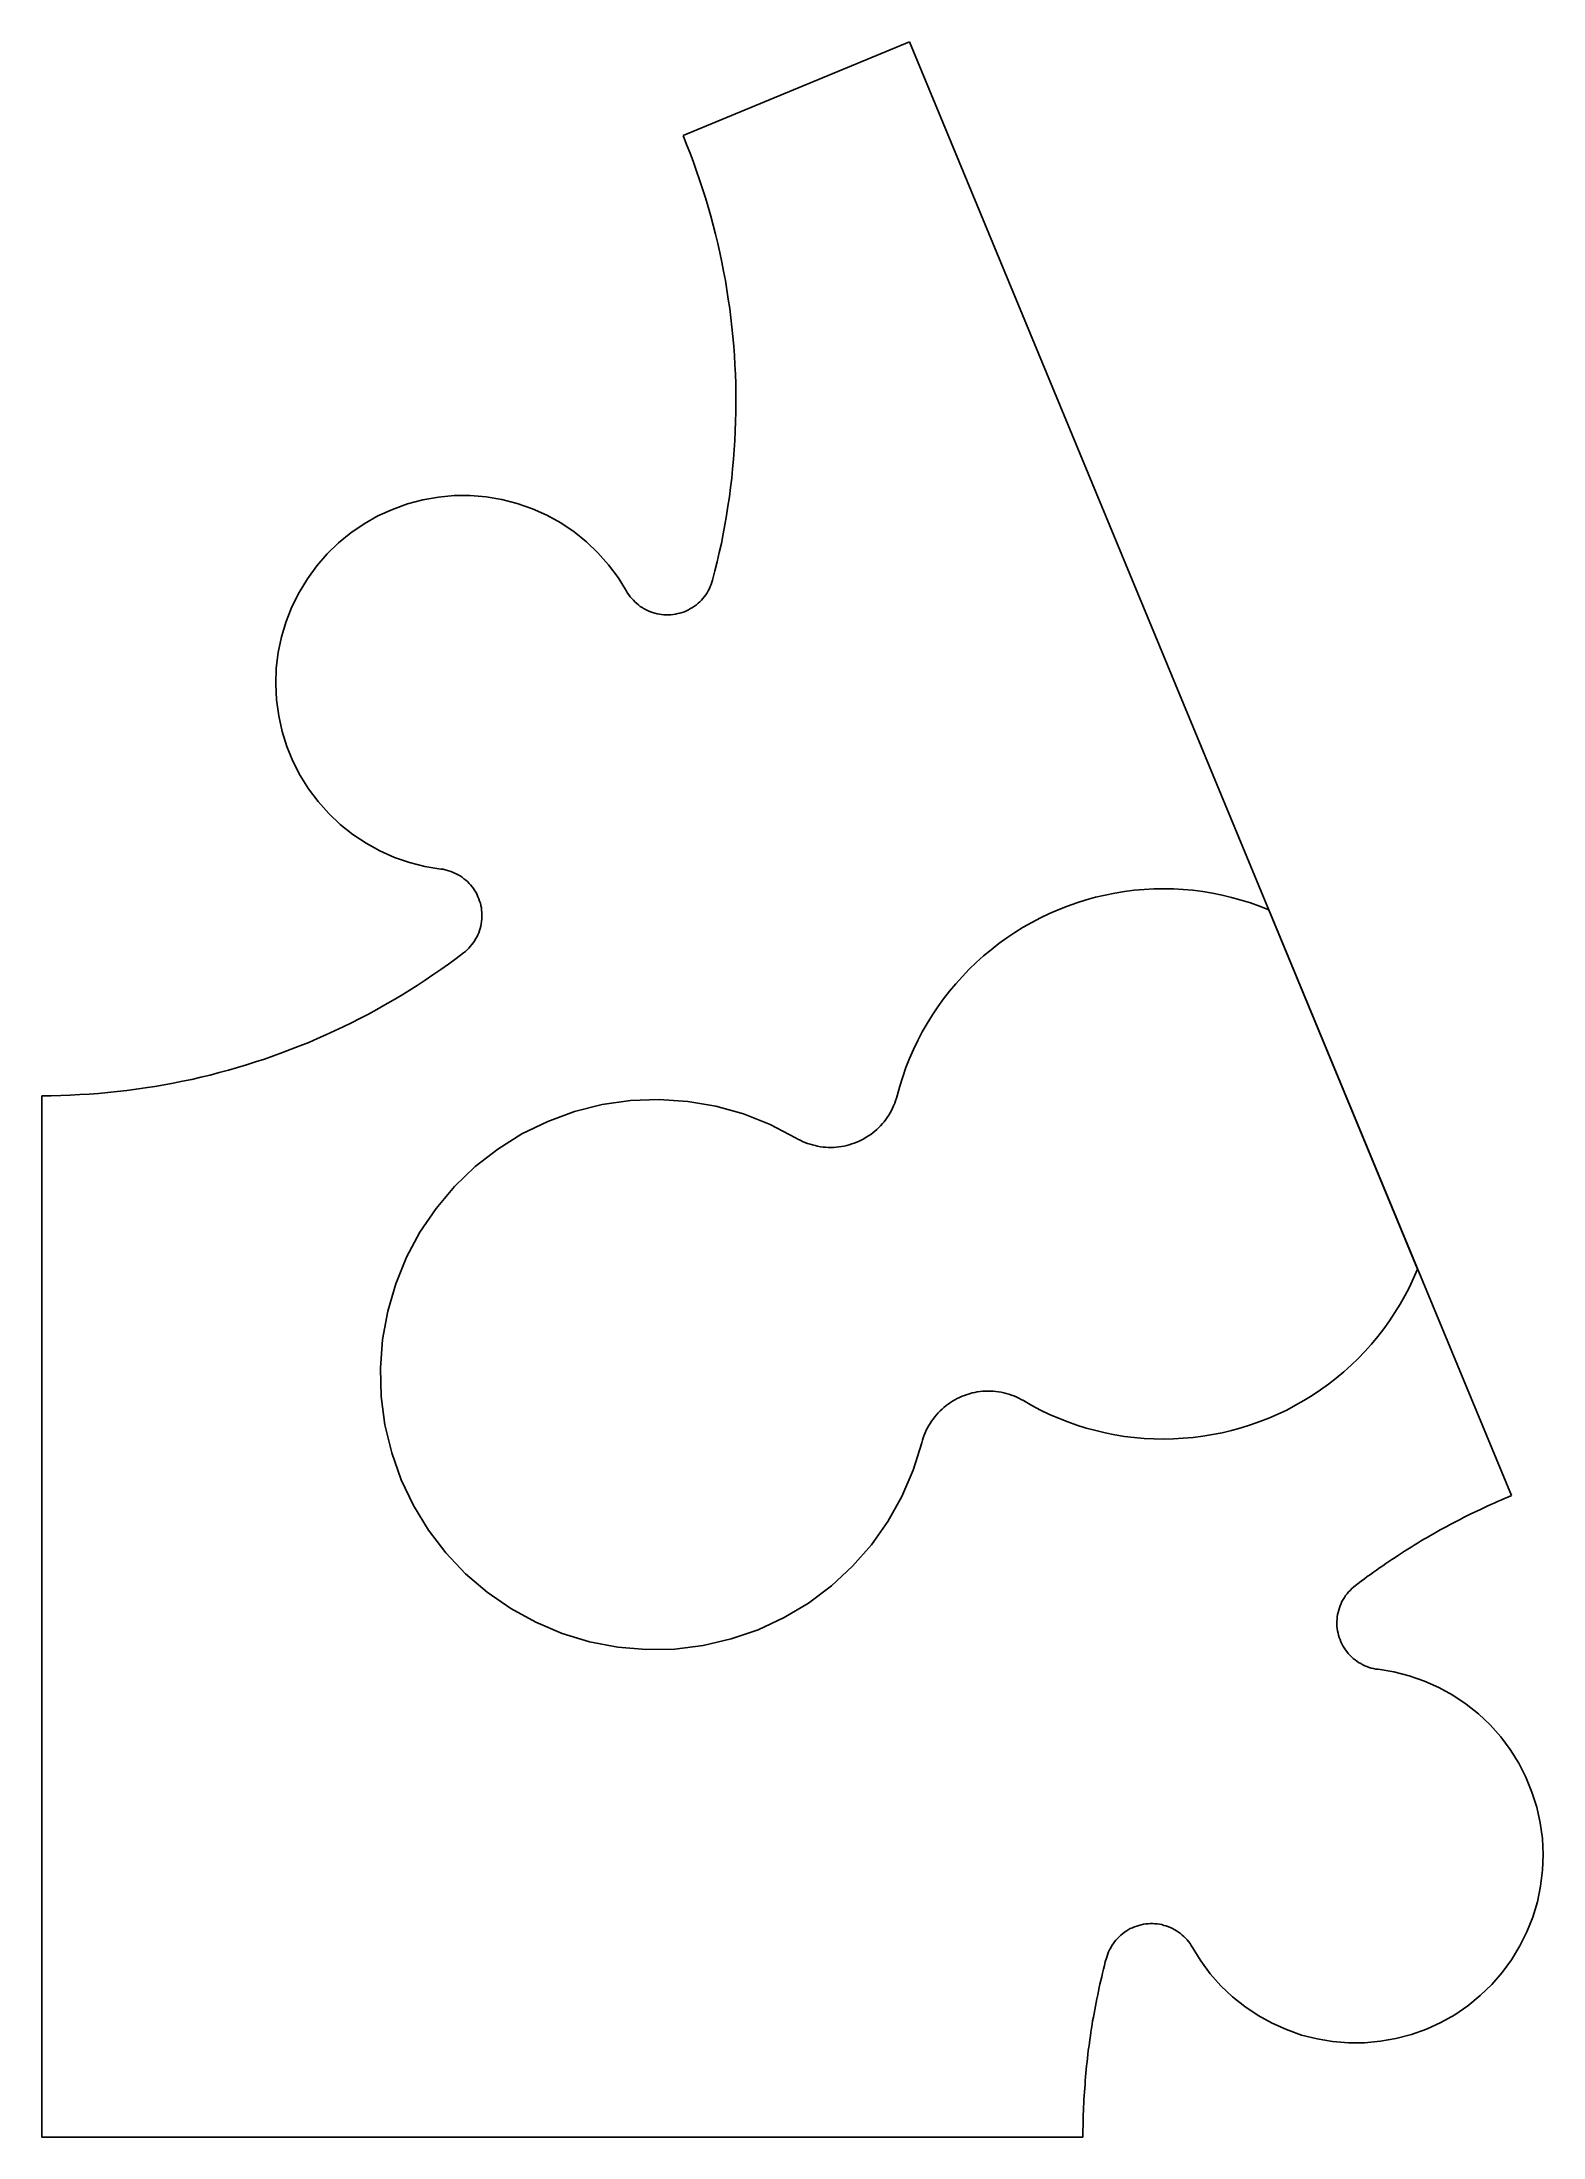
# Model space of a CAD drawing. Header units: metres. Extents: x -1 to -0.13, y -1 to 0.21.
import ezdxf

# ---------------------------------------------------------------- set-up
doc = ezdxf.new("R2010")
doc.units = ezdxf.units.M

msp = doc.modelspace()

# ---------------------------------------------------------------- linework, layer by layer
at = {"layer": 'Polygon'}
for p, q in [((-0.5, 0.2071), (-0.6304, 0.1531)), ((-0.2071, -0.5), (-0.5, 0.2071)), ((-0.6284, 0.148), (-0.6304, 0.1531)), ((-0.6264, 0.143), (-0.6284, 0.148)), ((-0.6245, 0.1379), (-0.6264, 0.143)), ((-0.6227, 0.1327), (-0.6245, 0.1379)), ((-0.6209, 0.1276), (-0.6227, 0.1327)), ((-0.6192, 0.1224), (-0.6209, 0.1276)), ((-0.6176, 0.1172), (-0.6192, 0.1224)), ((-0.616, 0.112), (-0.6176, 0.1172)), ((-0.6145, 0.1068), (-0.616, 0.112)), ((-0.6131, 0.1015), (-0.6145, 0.1068)), ((-0.6118, 0.0963), (-0.6131, 0.1015)), ((-0.6105, 0.091), (-0.6118, 0.0963)), ((-0.6093, 0.0857), (-0.6105, 0.091)), ((-0.6082, 0.0803), (-0.6093, 0.0857)), ((-0.6071, 0.075), (-0.6082, 0.0803)), ((-0.6061, 0.0697), (-0.6071, 0.075)), ((-0.6052, 0.0643), (-0.6061, 0.0697)), ((-0.6044, 0.0589), (-0.6052, 0.0643)), ((-0.6036, 0.0535), (-0.6044, 0.0589)), ((-0.6029, 0.0481), (-0.6036, 0.0535)), ((-0.6023, 0.0427), (-0.6029, 0.0481)), ((-0.6017, 0.0373), (-0.6023, 0.0427)), ((-0.6013, 0.0319), (-0.6017, 0.0373)), ((-0.6009, 0.0265), (-0.6013, 0.0319)), ((-0.6006, 0.021), (-0.6009, 0.0265)), ((-0.6003, 0.0156), (-0.6006, 0.021)), ((-0.6001, 0.0101), (-0.6003, 0.0156)), ((-0.6, 0.0047), (-0.6001, 0.0101)), ((-0.6, -0.0007), (-0.6, 0.0047)), ((-0.6004, -0.0171), (-0.6002, -0.0116)), ((-0.6002, -0.0116), (-0.6, -0.0062)), ((-0.6, -0.0062), (-0.6, -0.0007)), ((-0.601, -0.0279), (-0.6006, -0.0225)), ((-0.6006, -0.0225), (-0.6004, -0.0171)), ((-0.6019, -0.0388), (-0.6014, -0.0333)), ((-0.6014, -0.0333), (-0.601, -0.0279)), ((-0.6031, -0.0496), (-0.6024, -0.0442)), ((-0.6024, -0.0442), (-0.6019, -0.0388)), ((-0.7893, -0.0591), (-0.798, -0.0622)), ((-0.7804, -0.0568), (-0.7893, -0.0591)), ((-0.7714, -0.0552), (-0.7804, -0.0568)), ((-0.7623, -0.0543), (-0.7714, -0.0552)), ((-0.7531, -0.0543), (-0.7623, -0.0543)), ((-0.7439, -0.055), (-0.7531, -0.0543)), ((-0.7349, -0.0566), (-0.7439, -0.055)), ((-0.726, -0.0588), (-0.7349, -0.0566)), ((-0.7173, -0.0619), (-0.726, -0.0588)), ((-0.6046, -0.0604), (-0.6038, -0.055)), ((-0.6038, -0.055), (-0.6031, -0.0496)), ((-0.8143, -0.0705), (-0.8219, -0.0757)), ((-0.8063, -0.066), (-0.8143, -0.0705)), ((-0.798, -0.0622), (-0.8063, -0.066)), ((-0.709, -0.0656), (-0.7173, -0.0619)), ((-0.7009, -0.07), (-0.709, -0.0656)), ((-0.6933, -0.0752), (-0.7009, -0.07)), ((-0.6074, -0.0764), (-0.6064, -0.0711)), ((-0.6064, -0.0711), (-0.6054, -0.0657)), ((-0.6054, -0.0657), (-0.6046, -0.0604)), ((-0.829, -0.0815), (-0.8356, -0.0879)), ((-0.8219, -0.0757), (-0.829, -0.0815)), ((-0.6861, -0.0809), (-0.6933, -0.0752)), ((-0.6795, -0.0872), (-0.6861, -0.0809)), ((-0.6096, -0.0871), (-0.6084, -0.0818)), ((-0.6084, -0.0818), (-0.6074, -0.0764)), ((-0.8416, -0.0948), (-0.847, -0.1022)), ((-0.8356, -0.0879), (-0.8416, -0.0948)), ((-0.6734, -0.0941), (-0.6795, -0.0872)), ((-0.6679, -0.1015), (-0.6734, -0.0941)), ((-0.6121, -0.0977), (-0.6108, -0.0924)), ((-0.6108, -0.0924), (-0.6096, -0.0871)), ((-0.847, -0.1022), (-0.8518, -0.1101)), ((-0.6631, -0.1093), (-0.6679, -0.1015)), ((-0.616, -0.1091), (-0.6153, -0.1079)), ((-0.6153, -0.1079), (-0.6148, -0.1067)), ((-0.6148, -0.1067), (-0.6143, -0.1055)), ((-0.6143, -0.1055), (-0.6139, -0.1042)), ((-0.6139, -0.1042), (-0.6135, -0.103)), ((-0.6135, -0.103), (-0.6121, -0.0977)), ((-0.8559, -0.1183), (-0.8592, -0.1268)), ((-0.8518, -0.1101), (-0.8559, -0.1183)), ((-0.6631, -0.1093), (-0.6624, -0.1104)), ((-0.6624, -0.1104), (-0.6617, -0.1115)), ((-0.6617, -0.1115), (-0.6609, -0.1126)), ((-0.6609, -0.1126), (-0.66, -0.1136)), ((-0.66, -0.1136), (-0.6591, -0.1146)), ((-0.6591, -0.1146), (-0.6582, -0.1155)), ((-0.6582, -0.1155), (-0.6572, -0.1164)), ((-0.6572, -0.1164), (-0.6562, -0.1173)), ((-0.6562, -0.1173), (-0.6551, -0.1181)), ((-0.6551, -0.1181), (-0.654, -0.1188)), ((-0.654, -0.1188), (-0.6529, -0.1195)), ((-0.6529, -0.1195), (-0.6517, -0.1201)), ((-0.6517, -0.1201), (-0.6505, -0.1207)), ((-0.6505, -0.1207), (-0.6493, -0.1212)), ((-0.6297, -0.1212), (-0.6285, -0.1206)), ((-0.6285, -0.1206), (-0.6273, -0.1201)), ((-0.6273, -0.1201), (-0.6261, -0.1194)), ((-0.6261, -0.1194), (-0.625, -0.1187)), ((-0.625, -0.1187), (-0.6239, -0.118)), ((-0.6239, -0.118), (-0.6228, -0.1172)), ((-0.6228, -0.1172), (-0.6218, -0.1163)), ((-0.6218, -0.1163), (-0.6208, -0.1154)), ((-0.6208, -0.1154), (-0.6199, -0.1145)), ((-0.6199, -0.1145), (-0.619, -0.1135)), ((-0.619, -0.1135), (-0.6182, -0.1125)), ((-0.6182, -0.1125), (-0.6174, -0.1114)), ((-0.6174, -0.1114), (-0.6166, -0.1103)), ((-0.6166, -0.1103), (-0.616, -0.1091)), ((-0.8592, -0.1268), (-0.8619, -0.1356)), ((-0.6493, -0.1212), (-0.648, -0.1217)), ((-0.648, -0.1217), (-0.6467, -0.122)), ((-0.6467, -0.122), (-0.6454, -0.1224)), ((-0.6454, -0.1224), (-0.6441, -0.1226)), ((-0.6441, -0.1226), (-0.6428, -0.1228)), ((-0.6428, -0.1228), (-0.6415, -0.1229)), ((-0.6415, -0.1229), (-0.6402, -0.123)), ((-0.6402, -0.123), (-0.6388, -0.123)), ((-0.6388, -0.123), (-0.6375, -0.1229)), ((-0.6375, -0.1229), (-0.6362, -0.1228)), ((-0.6362, -0.1228), (-0.6349, -0.1226)), ((-0.6349, -0.1226), (-0.6335, -0.1223)), ((-0.6335, -0.1223), (-0.6323, -0.122)), ((-0.6323, -0.122), (-0.631, -0.1216)), ((-0.631, -0.1216), (-0.6297, -0.1212)), ((-0.8638, -0.1446), (-0.8649, -0.1537)), ((-0.8619, -0.1356), (-0.8638, -0.1446)), ((-0.8649, -0.1537), (-0.8652, -0.1629)), ((-0.8652, -0.1629), (-0.8648, -0.172)), ((-0.8648, -0.172), (-0.8635, -0.1811)), ((-0.8635, -0.1811), (-0.8616, -0.1901)), ((-0.8616, -0.1901), (-0.8588, -0.1988)), ((-0.8588, -0.1988), (-0.8553, -0.2073)), ((-0.8553, -0.2073), (-0.8512, -0.2155)), ((-0.8512, -0.2155), (-0.8463, -0.2233)), ((-0.8463, -0.2233), (-0.8408, -0.2306)), ((-0.8408, -0.2306), (-0.8347, -0.2375)), ((-0.8347, -0.2375), (-0.828, -0.2438)), ((-0.828, -0.2438), (-0.8208, -0.2495)), ((-0.8208, -0.2495), (-0.8132, -0.2546)), ((-0.8132, -0.2546), (-0.8052, -0.259)), ((-0.8052, -0.259), (-0.7968, -0.2627)), ((-0.7968, -0.2627), (-0.7881, -0.2657)), ((-0.7881, -0.2657), (-0.7792, -0.268)), ((-0.7792, -0.268), (-0.7701, -0.2695)), ((-0.7688, -0.2696), (-0.7701, -0.2695)), ((-0.7675, -0.2699), (-0.7688, -0.2696)), ((-0.7662, -0.2702), (-0.7675, -0.2699)), ((-0.7649, -0.2706), (-0.7662, -0.2702)), ((-0.7637, -0.2711), (-0.7649, -0.2706)), ((-0.7625, -0.2716), (-0.7637, -0.2711)), ((-0.7613, -0.2721), (-0.7625, -0.2716)), ((-0.7601, -0.2728), (-0.7613, -0.2721)), ((-0.7589, -0.2734), (-0.7601, -0.2728)), ((-0.7578, -0.2742), (-0.7589, -0.2734)), ((-0.7568, -0.275), (-0.7578, -0.2742)), ((-0.7557, -0.2758), (-0.7568, -0.275)), ((-0.7547, -0.2767), (-0.7557, -0.2758)), ((-0.7538, -0.2777), (-0.7547, -0.2767)), ((-0.7529, -0.2786), (-0.7538, -0.2777)), ((-0.7521, -0.2797), (-0.7529, -0.2786)), ((-0.7513, -0.2807), (-0.7521, -0.2797)), ((-0.7505, -0.2819), (-0.7513, -0.2807)), ((-0.7498, -0.283), (-0.7505, -0.2819)), ((-0.7492, -0.2842), (-0.7498, -0.283)), ((-0.7487, -0.2854), (-0.7492, -0.2842)), ((-0.7482, -0.2866), (-0.7487, -0.2854)), ((-0.7477, -0.2879), (-0.7482, -0.2866)), ((-0.7473, -0.2891), (-0.7477, -0.2879)), ((-0.747, -0.2904), (-0.7473, -0.2891)), ((-0.4036, -0.2889), (-0.4089, -0.2908)), ((-0.3982, -0.2872), (-0.4036, -0.2889)), ((-0.3927, -0.2857), (-0.3982, -0.2872)), ((-0.3872, -0.2844), (-0.3927, -0.2857)), ((-0.3817, -0.2833), (-0.3872, -0.2844)), ((-0.3761, -0.2824), (-0.3817, -0.2833)), ((-0.3705, -0.2817), (-0.3761, -0.2824)), ((-0.3648, -0.2812), (-0.3705, -0.2817)), ((-0.3592, -0.2809), (-0.3648, -0.2812)), ((-0.3535, -0.2808), (-0.3592, -0.2809)), ((-0.3479, -0.2809), (-0.3535, -0.2808)), ((-0.3422, -0.2812), (-0.3479, -0.2809)), ((-0.3366, -0.2817), (-0.3422, -0.2812)), ((-0.331, -0.2824), (-0.3366, -0.2817)), ((-0.3254, -0.2833), (-0.331, -0.2824)), ((-0.3198, -0.2845), (-0.3254, -0.2833)), ((-0.3143, -0.2858), (-0.3198, -0.2845)), ((-0.3089, -0.2873), (-0.3143, -0.2858)), ((-0.3035, -0.2889), (-0.3089, -0.2873)), ((-0.2982, -0.2908), (-0.3035, -0.2889)), ((-0.7471, -0.3023), (-0.7468, -0.301)), ((-0.7467, -0.2917), (-0.747, -0.2904)), ((-0.7468, -0.301), (-0.7466, -0.2997)), ((-0.7466, -0.2931), (-0.7467, -0.2917)), ((-0.7464, -0.2944), (-0.7466, -0.2931)), ((-0.7466, -0.2997), (-0.7465, -0.2984)), ((-0.7465, -0.2984), (-0.7464, -0.2971)), ((-0.7464, -0.2957), (-0.7464, -0.2944)), ((-0.7464, -0.2971), (-0.7464, -0.2957)), ((-0.4295, -0.3002), (-0.4344, -0.303)), ((-0.4244, -0.2976), (-0.4295, -0.3002)), ((-0.4193, -0.2951), (-0.4244, -0.2976)), ((-0.4142, -0.2929), (-0.4193, -0.2951)), ((-0.4089, -0.2908), (-0.4142, -0.2929)), ((-0.2929, -0.2929), (-0.2982, -0.2908)), ((-0.2929, -0.2929), (-0.1531, -0.6304)), ((-0.7531, -0.3141), (-0.7522, -0.313)), ((-0.7522, -0.313), (-0.7514, -0.312)), ((-0.7514, -0.312), (-0.7507, -0.3109)), ((-0.7507, -0.3109), (-0.75, -0.3097)), ((-0.75, -0.3097), (-0.7493, -0.3086)), ((-0.7493, -0.3086), (-0.7488, -0.3074)), ((-0.7488, -0.3074), (-0.7482, -0.3061)), ((-0.7482, -0.3061), (-0.7478, -0.3049)), ((-0.7478, -0.3049), (-0.7474, -0.3036)), ((-0.7474, -0.3036), (-0.7471, -0.3023)), ((-0.4485, -0.3124), (-0.4529, -0.3159)), ((-0.4439, -0.3091), (-0.4485, -0.3124)), ((-0.4392, -0.3059), (-0.4439, -0.3091)), ((-0.4344, -0.303), (-0.4392, -0.3059)), ((-0.7701, -0.3274), (-0.7657, -0.3242)), ((-0.7657, -0.3242), (-0.7613, -0.321)), ((-0.7613, -0.321), (-0.757, -0.3177)), ((-0.757, -0.3177), (-0.7559, -0.3169)), ((-0.7559, -0.3169), (-0.7549, -0.316)), ((-0.7549, -0.316), (-0.754, -0.315)), ((-0.754, -0.315), (-0.7531, -0.3141)), ((-0.4615, -0.3233), (-0.4656, -0.3272)), ((-0.4573, -0.3195), (-0.4615, -0.3233)), ((-0.4529, -0.3159), (-0.4573, -0.3195)), ((-0.7883, -0.3394), (-0.7837, -0.3365)), ((-0.7837, -0.3365), (-0.7791, -0.3335)), ((-0.7791, -0.3335), (-0.7746, -0.3304)), ((-0.7746, -0.3304), (-0.7701, -0.3274)), ((-0.4733, -0.3355), (-0.4769, -0.3398)), ((-0.4695, -0.3313), (-0.4733, -0.3355)), ((-0.4656, -0.3272), (-0.4695, -0.3313)), ((-0.807, -0.3504), (-0.8023, -0.3477)), ((-0.8023, -0.3477), (-0.7976, -0.345)), ((-0.7976, -0.345), (-0.7929, -0.3422)), ((-0.7929, -0.3422), (-0.7883, -0.3394)), ((-0.4837, -0.3488), (-0.4868, -0.3535)), ((-0.4804, -0.3443), (-0.4837, -0.3488)), ((-0.4769, -0.3398), (-0.4804, -0.3443)), ((-0.8313, -0.3627), (-0.8264, -0.3604)), ((-0.8264, -0.3604), (-0.8215, -0.358)), ((-0.8215, -0.358), (-0.8167, -0.3555)), ((-0.8167, -0.3555), (-0.8118, -0.353)), ((-0.8118, -0.353), (-0.807, -0.3504)), ((-0.4898, -0.3584), (-0.4926, -0.3633)), ((-0.4868, -0.3535), (-0.4898, -0.3584)), ((-0.8614, -0.3752), (-0.8564, -0.3733)), ((-0.8564, -0.3733), (-0.8513, -0.3713)), ((-0.8513, -0.3713), (-0.8462, -0.3693)), ((-0.8462, -0.3693), (-0.8412, -0.3671)), ((-0.8412, -0.3671), (-0.8363, -0.365)), ((-0.8363, -0.365), (-0.8313, -0.3627)), ((-0.4977, -0.3734), (-0.4999, -0.3786)), ((-0.4952, -0.3683), (-0.4977, -0.3734)), ((-0.4926, -0.3633), (-0.4952, -0.3683)), ((-0.8978, -0.3867), (-0.8925, -0.3853)), ((-0.8925, -0.3853), (-0.8873, -0.3838)), ((-0.8873, -0.3838), (-0.8821, -0.3822)), ((-0.8821, -0.3822), (-0.8769, -0.3806)), ((-0.8769, -0.3806), (-0.8717, -0.3789)), ((-0.8717, -0.3789), (-0.8666, -0.3771)), ((-0.8666, -0.3771), (-0.8614, -0.3752)), ((-0.502, -0.3838), (-0.5039, -0.3892)), ((-0.4999, -0.3786), (-0.502, -0.3838)), ((-0.9674, -0.3987), (-0.962, -0.3982)), ((-0.962, -0.3982), (-0.9566, -0.3976)), ((-0.9566, -0.3976), (-0.9511, -0.397)), ((-0.9511, -0.397), (-0.9457, -0.3963)), ((-0.9457, -0.3963), (-0.9404, -0.3955)), ((-0.9404, -0.3955), (-0.935, -0.3947)), ((-0.935, -0.3947), (-0.9296, -0.3938)), ((-0.9296, -0.3938), (-0.9243, -0.3928)), ((-0.9243, -0.3928), (-0.9189, -0.3917)), ((-0.9189, -0.3917), (-0.9136, -0.3906)), ((-0.9136, -0.3906), (-0.9083, -0.3893)), ((-0.9083, -0.3893), (-0.903, -0.3881)), ((-0.903, -0.3881), (-0.8978, -0.3867)), ((-0.5056, -0.3945), (-0.5071, -0.4)), ((-0.5039, -0.3892), (-0.5056, -0.3945)), ((-1, -0.4), (-0.9946, -0.4)), ((-1, -0.4), (-1, -1)), ((-0.9946, -0.4), (-0.9891, -0.3999)), ((-0.9891, -0.3999), (-0.9837, -0.3997)), ((-0.9837, -0.3997), (-0.9782, -0.3994)), ((-0.9782, -0.3994), (-0.9728, -0.3991)), ((-0.9728, -0.3991), (-0.9674, -0.3987)), ((-0.693, -0.4091), (-0.7085, -0.4148)), ((-0.677, -0.4051), (-0.693, -0.4091)), ((-0.6607, -0.4028), (-0.677, -0.4051)), ((-0.6442, -0.4022), (-0.6607, -0.4028)), ((-0.6277, -0.4033), (-0.6442, -0.4022)), ((-0.6115, -0.406), (-0.6277, -0.4033)), ((-0.5956, -0.4105), (-0.6115, -0.406)), ((-0.5111, -0.4099), (-0.5119, -0.4112)), ((-0.5104, -0.4086), (-0.5111, -0.4099)), ((-0.5097, -0.4072), (-0.5104, -0.4086)), ((-0.5091, -0.4058), (-0.5097, -0.4072)), ((-0.5085, -0.4044), (-0.5091, -0.4058)), ((-0.508, -0.4029), (-0.5085, -0.4044)), ((-0.5075, -0.4015), (-0.508, -0.4029)), ((-0.5071, -0.4), (-0.5075, -0.4015)), ((-0.7233, -0.422), (-0.7373, -0.4308)), ((-0.7085, -0.4148), (-0.7233, -0.422)), ((-0.5803, -0.4166), (-0.5956, -0.4105)), ((-0.5657, -0.4243), (-0.5803, -0.4166)), ((-0.5223, -0.4223), (-0.5236, -0.4232)), ((-0.5211, -0.4214), (-0.5223, -0.4223)), ((-0.5199, -0.4204), (-0.5211, -0.4214)), ((-0.5188, -0.4194), (-0.5199, -0.4204)), ((-0.5177, -0.4184), (-0.5188, -0.4194)), ((-0.5166, -0.4173), (-0.5177, -0.4184)), ((-0.5156, -0.4161), (-0.5166, -0.4173)), ((-0.5146, -0.415), (-0.5156, -0.4161)), ((-0.5136, -0.4137), (-0.5146, -0.415)), ((-0.5128, -0.4125), (-0.5136, -0.4137)), ((-0.5119, -0.4112), (-0.5128, -0.4125)), ((-0.7373, -0.4308), (-0.7503, -0.4409)), ((-0.5644, -0.425), (-0.5657, -0.4243)), ((-0.563, -0.4257), (-0.5644, -0.425)), ((-0.5616, -0.4264), (-0.563, -0.4257)), ((-0.5602, -0.427), (-0.5616, -0.4264)), ((-0.5588, -0.4275), (-0.5602, -0.427)), ((-0.5573, -0.428), (-0.5588, -0.4275)), ((-0.5558, -0.4284), (-0.5573, -0.428)), ((-0.5544, -0.4288), (-0.5558, -0.4284)), ((-0.5529, -0.4291), (-0.5544, -0.4288)), ((-0.5513, -0.4294), (-0.5529, -0.4291)), ((-0.5498, -0.4296), (-0.5513, -0.4294)), ((-0.5483, -0.4297), (-0.5498, -0.4296)), ((-0.5468, -0.4298), (-0.5483, -0.4297)), ((-0.5452, -0.4298), (-0.5468, -0.4298)), ((-0.5437, -0.4298), (-0.5452, -0.4298)), ((-0.5422, -0.4297), (-0.5437, -0.4298)), ((-0.5407, -0.4295), (-0.5422, -0.4297)), ((-0.5391, -0.4293), (-0.5407, -0.4295)), ((-0.5376, -0.429), (-0.5391, -0.4293)), ((-0.5361, -0.4287), (-0.5376, -0.429)), ((-0.5347, -0.4283), (-0.5361, -0.4287)), ((-0.5332, -0.4278), (-0.5347, -0.4283)), ((-0.5318, -0.4273), (-0.5332, -0.4278)), ((-0.5303, -0.4268), (-0.5318, -0.4273)), ((-0.5289, -0.4262), (-0.5303, -0.4268)), ((-0.5275, -0.4255), (-0.5289, -0.4262)), ((-0.5262, -0.4248), (-0.5275, -0.4255)), ((-0.5249, -0.424), (-0.5262, -0.4248)), ((-0.5236, -0.4232), (-0.5249, -0.424)), ((-0.7503, -0.4409), (-0.7622, -0.4524)), ((-0.7622, -0.4524), (-0.7728, -0.465)), ((-0.7728, -0.465), (-0.7821, -0.4786)), ((-0.7821, -0.4786), (-0.7899, -0.4931)), ((-0.7899, -0.4931), (-0.7961, -0.5084)), ((-0.2118, -0.5103), (-0.2094, -0.5052)), ((-0.2094, -0.5052), (-0.2071, -0.5)), ((-0.7961, -0.5084), (-0.8007, -0.5242)), ((-0.2172, -0.5202), (-0.2144, -0.5153)), ((-0.2144, -0.5153), (-0.2118, -0.5103)), ((-0.8007, -0.5242), (-0.8037, -0.5405)), ((-0.2266, -0.5343), (-0.2233, -0.5297)), ((-0.2233, -0.5297), (-0.2202, -0.525)), ((-0.2202, -0.525), (-0.2172, -0.5202)), ((-0.8037, -0.5405), (-0.8049, -0.5569)), ((-0.2375, -0.5473), (-0.2337, -0.5431)), ((-0.2337, -0.5431), (-0.2301, -0.5388)), ((-0.2301, -0.5388), (-0.2266, -0.5343)), ((-0.2455, -0.5553), (-0.2414, -0.5514)), ((-0.2414, -0.5514), (-0.2375, -0.5473)), ((-0.8049, -0.5569), (-0.8044, -0.5734)), ((-0.2631, -0.5695), (-0.2585, -0.5662)), ((-0.2585, -0.5662), (-0.2541, -0.5627)), ((-0.2541, -0.5627), (-0.2497, -0.5591)), ((-0.2497, -0.5591), (-0.2455, -0.5553)), ((-0.8044, -0.5734), (-0.8023, -0.5897)), ((-0.4801, -0.5796), (-0.4789, -0.5786)), ((-0.4789, -0.5786), (-0.4777, -0.5777)), ((-0.4777, -0.5777), (-0.4764, -0.5768)), ((-0.4764, -0.5768), (-0.4751, -0.576)), ((-0.4751, -0.576), (-0.4738, -0.5752)), ((-0.4738, -0.5752), (-0.4725, -0.5745)), ((-0.4725, -0.5745), (-0.4711, -0.5738)), ((-0.4711, -0.5738), (-0.4697, -0.5732)), ((-0.4697, -0.5732), (-0.4682, -0.5727)), ((-0.4682, -0.5727), (-0.4668, -0.5722)), ((-0.4668, -0.5722), (-0.4653, -0.5717)), ((-0.4653, -0.5717), (-0.4639, -0.5713)), ((-0.4639, -0.5713), (-0.4624, -0.571)), ((-0.4624, -0.571), (-0.4609, -0.5707)), ((-0.4609, -0.5707), (-0.4593, -0.5705)), ((-0.4593, -0.5705), (-0.4578, -0.5703)), ((-0.4578, -0.5703), (-0.4563, -0.5702)), ((-0.4563, -0.5702), (-0.4548, -0.5702)), ((-0.4548, -0.5702), (-0.4532, -0.5702)), ((-0.4532, -0.5702), (-0.4517, -0.5703)), ((-0.4517, -0.5703), (-0.4502, -0.5704)), ((-0.4502, -0.5704), (-0.4487, -0.5706)), ((-0.4487, -0.5706), (-0.4471, -0.5709)), ((-0.4471, -0.5709), (-0.4456, -0.5712)), ((-0.4456, -0.5712), (-0.4442, -0.5716)), ((-0.4442, -0.5716), (-0.4427, -0.572)), ((-0.4427, -0.572), (-0.4412, -0.5725)), ((-0.4412, -0.5725), (-0.4398, -0.573)), ((-0.4398, -0.573), (-0.4384, -0.5736)), ((-0.4384, -0.5736), (-0.437, -0.5743)), ((-0.437, -0.5743), (-0.4356, -0.575)), ((-0.4356, -0.575), (-0.4343, -0.5757)), ((-0.4343, -0.5757), (-0.4294, -0.5785)), ((-0.4294, -0.5785), (-0.4244, -0.5811)), ((-0.2825, -0.5811), (-0.2775, -0.5784)), ((-0.2775, -0.5784), (-0.2726, -0.5756)), ((-0.2726, -0.5756), (-0.2678, -0.5727)), ((-0.2678, -0.5727), (-0.2631, -0.5695)), ((-0.8023, -0.5897), (-0.7984, -0.6058)), ((-0.4903, -0.5928), (-0.4896, -0.5914)), ((-0.4896, -0.5914), (-0.4889, -0.5901)), ((-0.4889, -0.5901), (-0.4881, -0.5888)), ((-0.4881, -0.5888), (-0.4872, -0.5875)), ((-0.4872, -0.5875), (-0.4864, -0.5863)), ((-0.4864, -0.5863), (-0.4854, -0.585)), ((-0.4854, -0.585), (-0.4844, -0.5839)), ((-0.4844, -0.5839), (-0.4834, -0.5827)), ((-0.4834, -0.5827), (-0.4823, -0.5816)), ((-0.4823, -0.5816), (-0.4812, -0.5806)), ((-0.4812, -0.5806), (-0.4801, -0.5796)), ((-0.4244, -0.5811), (-0.4193, -0.5836)), ((-0.4193, -0.5836), (-0.4141, -0.5858)), ((-0.4141, -0.5858), (-0.4088, -0.5879)), ((-0.4088, -0.5879), (-0.4035, -0.5898)), ((-0.4035, -0.5898), (-0.3981, -0.5915)), ((-0.3981, -0.5915), (-0.3926, -0.593)), ((-0.3143, -0.5929), (-0.3088, -0.5914)), ((-0.3088, -0.5914), (-0.3034, -0.5897)), ((-0.3034, -0.5897), (-0.2981, -0.5878)), ((-0.2981, -0.5878), (-0.2928, -0.5858)), ((-0.2928, -0.5858), (-0.2876, -0.5835)), ((-0.2876, -0.5835), (-0.2825, -0.5811)), ((-0.4978, -0.6157), (-0.4929, -0.6)), ((-0.4929, -0.6), (-0.4925, -0.5985)), ((-0.4925, -0.5985), (-0.492, -0.5971)), ((-0.492, -0.5971), (-0.4915, -0.5956)), ((-0.4915, -0.5956), (-0.4909, -0.5942)), ((-0.4909, -0.5942), (-0.4903, -0.5928)), ((-0.3926, -0.593), (-0.3871, -0.5943)), ((-0.3871, -0.5943), (-0.3816, -0.5954)), ((-0.3816, -0.5954), (-0.376, -0.5963)), ((-0.376, -0.5963), (-0.3704, -0.597)), ((-0.3704, -0.597), (-0.3648, -0.5975)), ((-0.3648, -0.5975), (-0.3591, -0.5978)), ((-0.3591, -0.5978), (-0.3535, -0.5979)), ((-0.3535, -0.5979), (-0.3478, -0.5977)), ((-0.3478, -0.5977), (-0.3422, -0.5974)), ((-0.3422, -0.5974), (-0.3365, -0.5969)), ((-0.3365, -0.5969), (-0.3309, -0.5962)), ((-0.3309, -0.5962), (-0.3253, -0.5953)), ((-0.3253, -0.5953), (-0.3198, -0.5942)), ((-0.3198, -0.5942), (-0.3143, -0.5929)), ((-0.7984, -0.6058), (-0.7929, -0.6213)), ((-0.7929, -0.6213), (-0.7858, -0.6362)), ((-0.5043, -0.6309), (-0.4978, -0.6157)), ((-0.7858, -0.6362), (-0.7772, -0.6503)), ((-0.5124, -0.6453), (-0.5043, -0.6309)), ((-0.1729, -0.6393), (-0.1748, -0.6402)), ((-0.1709, -0.6384), (-0.1729, -0.6393)), ((-0.169, -0.6374), (-0.1709, -0.6384)), ((-0.167, -0.6365), (-0.169, -0.6374)), ((-0.165, -0.6356), (-0.167, -0.6365)), ((-0.163, -0.6347), (-0.165, -0.6356)), ((-0.1611, -0.6339), (-0.163, -0.6347)), ((-0.1591, -0.633), (-0.1611, -0.6339)), ((-0.1571, -0.6321), (-0.1591, -0.633)), ((-0.1551, -0.6313), (-0.1571, -0.6321)), ((-0.1531, -0.6304), (-0.1551, -0.6313)), ((-0.7772, -0.6503), (-0.7672, -0.6634)), ((-0.5219, -0.6587), (-0.5124, -0.6453)), ((-0.196, -0.6513), (-0.1979, -0.6524)), ((-0.1941, -0.6502), (-0.196, -0.6513)), ((-0.1922, -0.6492), (-0.1941, -0.6502)), ((-0.1903, -0.6482), (-0.1922, -0.6492)), ((-0.1884, -0.6471), (-0.1903, -0.6482)), ((-0.1864, -0.6461), (-0.1884, -0.6471)), ((-0.1845, -0.6451), (-0.1864, -0.6461)), ((-0.1826, -0.6441), (-0.1845, -0.6451)), ((-0.1807, -0.6431), (-0.1826, -0.6441)), ((-0.1787, -0.6421), (-0.1807, -0.6431)), ((-0.1768, -0.6412), (-0.1787, -0.6421)), ((-0.1748, -0.6402), (-0.1768, -0.6412)), ((-0.7672, -0.6634), (-0.7559, -0.6754)), ((-0.5328, -0.6711), (-0.5219, -0.6587)), ((-0.2164, -0.6636), (-0.2182, -0.6648)), ((-0.2146, -0.6624), (-0.2164, -0.6636)), ((-0.2128, -0.6613), (-0.2146, -0.6624)), ((-0.2109, -0.6601), (-0.2128, -0.6613)), ((-0.2091, -0.659), (-0.2109, -0.6601)), ((-0.2072, -0.6579), (-0.2091, -0.659)), ((-0.2054, -0.6567), (-0.2072, -0.6579)), ((-0.2035, -0.6556), (-0.2054, -0.6567)), ((-0.2016, -0.6545), (-0.2035, -0.6556)), ((-0.1997, -0.6534), (-0.2016, -0.6545)), ((-0.1979, -0.6524), (-0.1997, -0.6534)), ((-0.7559, -0.6754), (-0.7433, -0.6861)), ((-0.5449, -0.6824), (-0.5328, -0.6711)), ((-0.2343, -0.6758), (-0.2361, -0.6771)), ((-0.2326, -0.6746), (-0.2343, -0.6758)), ((-0.2308, -0.6733), (-0.2326, -0.6746)), ((-0.229, -0.6721), (-0.2308, -0.6733)), ((-0.2272, -0.6708), (-0.229, -0.6721)), ((-0.2255, -0.6696), (-0.2272, -0.6708)), ((-0.2237, -0.6684), (-0.2255, -0.6696)), ((-0.2219, -0.6672), (-0.2237, -0.6684)), ((-0.2201, -0.666), (-0.2219, -0.6672)), ((-0.2182, -0.6648), (-0.2201, -0.666)), ((-0.7433, -0.6861), (-0.7298, -0.6955)), ((-0.5581, -0.6923), (-0.5449, -0.6824)), ((-0.2486, -0.688), (-0.2493, -0.6891)), ((-0.2478, -0.687), (-0.2486, -0.688)), ((-0.2469, -0.6859), (-0.2478, -0.687)), ((-0.246, -0.685), (-0.2469, -0.6859)), ((-0.2451, -0.684), (-0.246, -0.685)), ((-0.2441, -0.6831), (-0.2451, -0.684)), ((-0.243, -0.6823), (-0.2441, -0.6831)), ((-0.2413, -0.681), (-0.243, -0.6823)), ((-0.2396, -0.6797), (-0.2413, -0.681)), ((-0.2378, -0.6784), (-0.2396, -0.6797)), ((-0.2361, -0.6771), (-0.2378, -0.6784)), ((-0.7298, -0.6955), (-0.7153, -0.7034)), ((-0.5722, -0.7007), (-0.5581, -0.6923)), ((-0.2532, -0.699), (-0.2534, -0.7003)), ((-0.2529, -0.6977), (-0.2532, -0.699)), ((-0.2526, -0.6964), (-0.2529, -0.6977)), ((-0.2522, -0.6951), (-0.2526, -0.6964)), ((-0.2518, -0.6939), (-0.2522, -0.6951)), ((-0.2512, -0.6926), (-0.2518, -0.6939)), ((-0.2507, -0.6914), (-0.2512, -0.6926)), ((-0.25, -0.6903), (-0.2507, -0.6914)), ((-0.2493, -0.6891), (-0.25, -0.6903)), ((-0.7153, -0.7034), (-0.7001, -0.7098)), ((-0.7001, -0.7098), (-0.6843, -0.7146)), ((-0.6028, -0.713), (-0.5872, -0.7077)), ((-0.5872, -0.7077), (-0.5722, -0.7007)), ((-0.2535, -0.7016), (-0.2536, -0.7029)), ((-0.2536, -0.7029), (-0.2536, -0.7043)), ((-0.2536, -0.7043), (-0.2536, -0.7056)), ((-0.2536, -0.7056), (-0.2534, -0.7069)), ((-0.2534, -0.7003), (-0.2535, -0.7016)), ((-0.2534, -0.7069), (-0.2533, -0.7083)), ((-0.2533, -0.7083), (-0.253, -0.7096)), ((-0.253, -0.7096), (-0.2527, -0.7109)), ((-0.2527, -0.7109), (-0.2523, -0.7121)), ((-0.2523, -0.7121), (-0.2518, -0.7134)), ((-0.6843, -0.7146), (-0.6681, -0.7177)), ((-0.6681, -0.7177), (-0.6517, -0.7191)), ((-0.6517, -0.7191), (-0.6352, -0.7188)), ((-0.6352, -0.7188), (-0.6188, -0.7168)), ((-0.6188, -0.7168), (-0.6028, -0.713)), ((-0.2518, -0.7134), (-0.2513, -0.7146)), ((-0.2513, -0.7146), (-0.2508, -0.7158)), ((-0.2508, -0.7158), (-0.2502, -0.717)), ((-0.2502, -0.717), (-0.2495, -0.7181)), ((-0.2495, -0.7181), (-0.2487, -0.7193)), ((-0.2487, -0.7193), (-0.2479, -0.7203)), ((-0.2479, -0.7203), (-0.2471, -0.7214)), ((-0.2471, -0.7214), (-0.2462, -0.7223)), ((-0.2462, -0.7223), (-0.2453, -0.7233)), ((-0.2453, -0.7233), (-0.2443, -0.7242)), ((-0.2443, -0.7242), (-0.2432, -0.725)), ((-0.2432, -0.725), (-0.2422, -0.7258)), ((-0.2422, -0.7258), (-0.2411, -0.7266)), ((-0.2411, -0.7266), (-0.2399, -0.7272)), ((-0.2399, -0.7272), (-0.2387, -0.7279)), ((-0.2387, -0.7279), (-0.2375, -0.7284)), ((-0.2375, -0.7284), (-0.2363, -0.7289)), ((-0.2363, -0.7289), (-0.2351, -0.7294)), ((-0.2351, -0.7294), (-0.2338, -0.7298)), ((-0.2338, -0.7298), (-0.2325, -0.7301)), ((-0.2325, -0.7301), (-0.2312, -0.7304)), ((-0.2312, -0.7304), (-0.2299, -0.7305)), ((-0.2208, -0.732), (-0.2299, -0.7305)), ((-0.2119, -0.7343), (-0.2208, -0.732)), ((-0.2032, -0.7373), (-0.2119, -0.7343)), ((-0.1948, -0.741), (-0.2032, -0.7373)), ((-0.1868, -0.7454), (-0.1948, -0.741)), ((-0.1792, -0.7505), (-0.1868, -0.7454)), ((-0.172, -0.7562), (-0.1792, -0.7505)), ((-0.1653, -0.7625), (-0.172, -0.7562)), ((-0.1592, -0.7694), (-0.1653, -0.7625)), ((-0.1537, -0.7767), (-0.1592, -0.7694)), ((-0.1488, -0.7845), (-0.1537, -0.7767)), ((-0.1447, -0.7927), (-0.1488, -0.7845)), ((-0.1412, -0.8012), (-0.1447, -0.7927)), ((-0.1384, -0.8099), (-0.1412, -0.8012)), ((-0.1365, -0.8189), (-0.1384, -0.8099)), ((-0.1352, -0.828), (-0.1365, -0.8189)), ((-0.1348, -0.8371), (-0.1352, -0.828)), ((-0.1351, -0.8463), (-0.1348, -0.8371)), ((-0.1381, -0.8644), (-0.1362, -0.8554)), ((-0.1362, -0.8554), (-0.1351, -0.8463)), ((-0.1408, -0.8732), (-0.1381, -0.8644)), ((-0.3739, -0.8806), (-0.375, -0.8813)), ((-0.3727, -0.8799), (-0.3739, -0.8806)), ((-0.3715, -0.8794), (-0.3727, -0.8799)), ((-0.3703, -0.8788), (-0.3715, -0.8794)), ((-0.369, -0.8784), (-0.3703, -0.8788)), ((-0.3677, -0.878), (-0.369, -0.8784)), ((-0.3665, -0.8777), (-0.3677, -0.878)), ((-0.3651, -0.8774), (-0.3665, -0.8777)), ((-0.3638, -0.8772), (-0.3651, -0.8774)), ((-0.3625, -0.8771), (-0.3638, -0.8772)), ((-0.3612, -0.877), (-0.3625, -0.8771)), ((-0.3598, -0.877), (-0.3612, -0.877)), ((-0.3585, -0.8771), (-0.3598, -0.877)), ((-0.3572, -0.8772), (-0.3585, -0.8771)), ((-0.3559, -0.8774), (-0.3572, -0.8772)), ((-0.3546, -0.8776), (-0.3559, -0.8774)), ((-0.3533, -0.878), (-0.3546, -0.8776)), ((-0.352, -0.8783), (-0.3533, -0.878)), ((-0.3507, -0.8788), (-0.352, -0.8783)), ((-0.3495, -0.8793), (-0.3507, -0.8788)), ((-0.3483, -0.8799), (-0.3495, -0.8793)), ((-0.3471, -0.8805), (-0.3483, -0.8799)), ((-0.346, -0.8812), (-0.3471, -0.8805)), ((-0.3449, -0.8819), (-0.346, -0.8812)), ((-0.1441, -0.8817), (-0.1408, -0.8732)), ((-0.3847, -0.8921), (-0.3852, -0.8933)), ((-0.384, -0.8909), (-0.3847, -0.8921)), ((-0.3834, -0.8897), (-0.384, -0.8909)), ((-0.3826, -0.8886), (-0.3834, -0.8897)), ((-0.3818, -0.8875), (-0.3826, -0.8886)), ((-0.381, -0.8865), (-0.3818, -0.8875)), ((-0.3801, -0.8855), (-0.381, -0.8865)), ((-0.3792, -0.8846), (-0.3801, -0.8855)), ((-0.3782, -0.8837), (-0.3792, -0.8846)), ((-0.3772, -0.8828), (-0.3782, -0.8837)), ((-0.3761, -0.882), (-0.3772, -0.8828)), ((-0.375, -0.8813), (-0.3761, -0.882)), ((-0.3438, -0.8827), (-0.3449, -0.8819)), ((-0.3428, -0.8836), (-0.3438, -0.8827)), ((-0.3418, -0.8845), (-0.3428, -0.8836)), ((-0.3409, -0.8854), (-0.3418, -0.8845)), ((-0.34, -0.8864), (-0.3409, -0.8854)), ((-0.3391, -0.8874), (-0.34, -0.8864)), ((-0.3383, -0.8885), (-0.3391, -0.8874)), ((-0.3376, -0.8896), (-0.3383, -0.8885)), ((-0.3369, -0.8907), (-0.3376, -0.8896)), ((-0.3369, -0.8907), (-0.3321, -0.8985)), ((-0.153, -0.8978), (-0.1482, -0.8899)), ((-0.1482, -0.8899), (-0.1441, -0.8817)), ((-0.3881, -0.9033), (-0.3887, -0.9055)), ((-0.3876, -0.9012), (-0.3881, -0.9033)), ((-0.3871, -0.8991), (-0.3876, -0.9012)), ((-0.3865, -0.897), (-0.3871, -0.8991)), ((-0.3861, -0.8958), (-0.3865, -0.897)), ((-0.3857, -0.8945), (-0.3861, -0.8958)), ((-0.3852, -0.8933), (-0.3857, -0.8945)), ((-0.3321, -0.8985), (-0.3266, -0.9059)), ((-0.1644, -0.9121), (-0.1584, -0.9052)), ((-0.1584, -0.9052), (-0.153, -0.8978)), ((-0.3911, -0.916), (-0.3915, -0.9181)), ((-0.3906, -0.9139), (-0.3911, -0.916)), ((-0.3902, -0.9118), (-0.3906, -0.9139)), ((-0.3897, -0.9097), (-0.3902, -0.9118)), ((-0.3892, -0.9076), (-0.3897, -0.9097)), ((-0.3887, -0.9055), (-0.3892, -0.9076)), ((-0.3266, -0.9059), (-0.3205, -0.9128)), ((-0.3205, -0.9128), (-0.3139, -0.9191)), ((-0.171, -0.9185), (-0.1644, -0.9121)), ((-0.3936, -0.9288), (-0.394, -0.9309)), ((-0.3932, -0.9267), (-0.3936, -0.9288)), ((-0.3928, -0.9245), (-0.3932, -0.9267)), ((-0.3924, -0.9224), (-0.3928, -0.9245)), ((-0.392, -0.9203), (-0.3924, -0.9224)), ((-0.3915, -0.9181), (-0.392, -0.9203)), ((-0.3139, -0.9191), (-0.3067, -0.9248)), ((-0.3067, -0.9248), (-0.2991, -0.93)), ((-0.1937, -0.934), (-0.1857, -0.9295)), ((-0.1857, -0.9295), (-0.1781, -0.9243)), ((-0.1781, -0.9243), (-0.171, -0.9185)), ((-0.3954, -0.9395), (-0.3957, -0.9416)), ((-0.3951, -0.9373), (-0.3954, -0.9395)), ((-0.3947, -0.9352), (-0.3951, -0.9373)), ((-0.3944, -0.9331), (-0.3947, -0.9352)), ((-0.394, -0.9309), (-0.3944, -0.9331)), ((-0.2991, -0.93), (-0.291, -0.9344)), ((-0.291, -0.9344), (-0.2827, -0.9381)), ((-0.2827, -0.9381), (-0.274, -0.9412)), ((-0.274, -0.9412), (-0.2651, -0.9434)), ((-0.2196, -0.9432), (-0.2107, -0.9409)), ((-0.2107, -0.9409), (-0.202, -0.9378)), ((-0.202, -0.9378), (-0.1937, -0.934)), ((-0.3972, -0.9524), (-0.3974, -0.9545)), ((-0.3969, -0.9502), (-0.3972, -0.9524)), ((-0.3966, -0.9481), (-0.3969, -0.9502)), ((-0.3963, -0.9459), (-0.3966, -0.9481)), ((-0.396, -0.9438), (-0.3963, -0.9459)), ((-0.3957, -0.9416), (-0.396, -0.9438)), ((-0.2651, -0.9434), (-0.2561, -0.945)), ((-0.2561, -0.945), (-0.2469, -0.9457)), ((-0.2469, -0.9457), (-0.2377, -0.9457)), ((-0.2377, -0.9457), (-0.2286, -0.9448)), ((-0.2286, -0.9448), (-0.2196, -0.9432)), ((-0.3985, -0.9653), (-0.3987, -0.9675)), ((-0.3983, -0.9632), (-0.3985, -0.9653)), ((-0.3981, -0.961), (-0.3983, -0.9632)), ((-0.3979, -0.9589), (-0.3981, -0.961)), ((-0.3976, -0.9567), (-0.3979, -0.9589)), ((-0.3974, -0.9545), (-0.3976, -0.9567)), ((-0.3993, -0.9762), (-0.3994, -0.9783)), ((-0.3992, -0.974), (-0.3993, -0.9762)), ((-0.399, -0.9718), (-0.3992, -0.974)), ((-0.3988, -0.9697), (-0.399, -0.9718)), ((-0.3987, -0.9675), (-0.3988, -0.9697)), ((-0.3998, -0.987), (-0.3999, -0.9892)), ((-0.3999, -0.9892), (-0.3999, -0.9913)), ((-0.3997, -0.9848), (-0.3998, -0.987)), ((-0.3996, -0.9827), (-0.3997, -0.9848)), ((-0.3995, -0.9805), (-0.3996, -0.9827)), ((-0.3994, -0.9783), (-0.3995, -0.9805)), ((-1, -1), (-0.4, -1)), ((-0.3999, -0.9935), (-0.4, -0.9957)), ((-0.4, -0.9957), (-0.4, -0.9978)), ((-0.4, -0.9978), (-0.4, -1)), ((-0.3999, -0.9913), (-0.3999, -0.9935))]:
    msp.add_line(p, q, dxfattribs=at)

doc.saveas('drawing.dxf')
